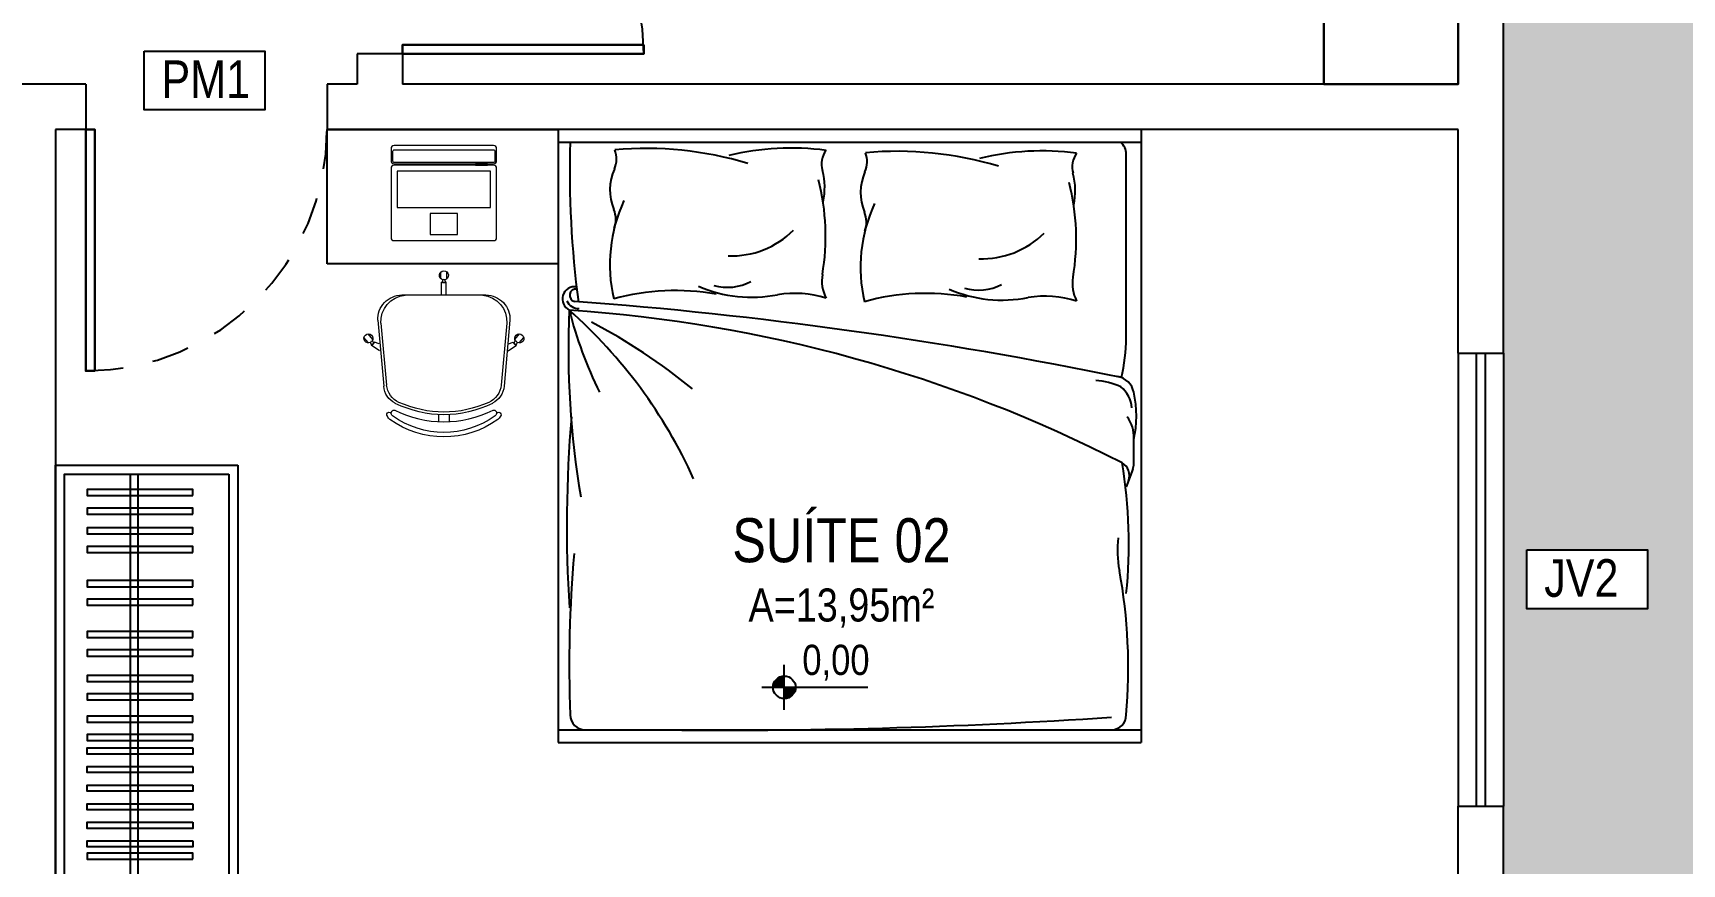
# Model space of a CAD drawing. Header units: millimetres. Extents: x 2718 to 3327, y 272 to 594.
# Drawn here: x 3074.65 to 3080.12, y 425.93 to 428.68 of the extents above; entities that cross this region are included whole.
import ezdxf
from ezdxf.enums import TextEntityAlignment as Align

# ---------------------------------------------------------------- set-up
doc = ezdxf.new("R2010")
doc.units = ezdxf.units.MM
doc.header["$MEASUREMENT"] = 0
doc.linetypes.add('HIDDEN2', pattern=[0.1875, 0.125, -0.0625])
doc.layers.get('0').update_dxf_attribs({"linetype": 'CONTINUOUS'})
doc.layers.get('DEFPOINTS').update_dxf_attribs({"linetype": 'CONTINUOUS'})
for name, color, linetype in [('003', 3, 'CONTINUOUS'), ('ARREDI_attrezzature', 175, 'CONTINUOUS'), ('COTA', 7, 'CONTINUOUS'), ('E-hatch', 8, 'CONTINUOUS'), ('E-txt-g', 3, 'CONTINUOUS'), ('LAYER1', 7, 'CONTINUOUS')]:
    doc.layers.add(name, color=color, linetype=linetype)
for name, color, linetype, lineweight in [('E-Lay-9', 9, 'CONTINUOUS', 9), ('E-Pen-C', 4, 'CONTINUOUS', 15), ('E-Pen-G', 3, 'CONTINUOUS', 30), ('E-Txt-W', 7, 'CONTINUOUS', 20)]:
    doc.layers.add(name, color=color, linetype=linetype, lineweight=lineweight)
doc.styles.add('F2', font='ARIALN.TTF')
doc.styles.add('REG60', font='romans.shx', dxfattribs={"width": 0.8, "height": 0.15})
doc.styles.add('REG80', font='romans.shx', dxfattribs={"width": 0.8, "height": 0.2})
doc.dimstyles.new('DIMENSION-1', dxfattribs={"dimtxt": 0.145, "dimasz": 0.07, "dimexe": 1, "dimexo": 0, "dimgap": 0.12, "dimtad": 1, "dimzin": 7, "dimdsep": 46, "dimtxsty": 'F2', "dimblk1": 'TRACO', "dimblk2": 'TRACO', "dimsah": 1, "dimcen": 1, "dimse1": 1, "dimse2": 1, "dimclrd": 4, "dimclre": 256, "dimclrt": 4, "dimadec": 8, "dimazin": 0, "dimtfac": 1, "dimtix": 1, "dimtmove": 2, "dimatfit": 3, "dimldrblk": 'TRACO', "dimfxl": 1, "dimtolj": 1, "dimtzin": 0, "dimarcsym": 0})

# ---------------------------------------------------------------- blocks, each defined once
blk = doc.blocks.new('TXT-AMB75')
at = {"layer": 'E-txt-g', "style": 'REG80', "width": 0.8, "flags": 8}
blk.add_attdef('TXT', text='', height=0.2, dxfattribs=at).set_placement((0.0055, 0.2964), align=Align.CENTER)
at = {"layer": 'E-Txt-W', "style": 'REG60', "width": 0.8, "flags": 8}
blk.add_attdef('TXT', text='', height=0.15, dxfattribs=at).set_placement((0.0055, 0.0271), align=Align.CENTER)
blk = doc.blocks.new('NV')
at = {"color": 4, "linetype": 'ByBlock', "ltscale": 0.5}
for p, q in [((-1.4143, -0.1421), (-1.4143, 0.1067)), ((-1.5387, -0.0177), (-0.9535, -0.0177))]:
    blk.add_line(p, q, dxfattribs=at)
at = {"color": 4, "ltscale": 2.5}
blk.add_circle((-1.4143, -0.0177), 0.0622, dxfattribs=at)
at = {"color": 4}
for points in [[(-1.4143, -0.0177), (-1.4583, 0.0263), (-1.4765, -0.0177), (-1.4717, 0.0061)], [(-1.4143, -0.0177), (-1.4143, 0.0445), (-1.4583, 0.0263), (-1.4381, 0.0398)], [(-1.4143, -0.0177), (-1.3521, -0.0177), (-1.3703, -0.0617), (-1.3568, -0.0415)], [(-1.4143, -0.0177), (-1.3703, -0.0617), (-1.4143, -0.0799), (-1.3905, -0.0752)]]:
    blk.add_solid(points, dxfattribs=at)
at = {"layer": 'E-Txt-W', "color": 4, "ltscale": 2.5, "style": 'F2'}
blk.add_attdef('COTAPISO', (-1.3058, 0.0735), '', height=0.15, dxfattribs=at)
blk = doc.blocks.new('TRACO')
at = {"layer": 'E-Pen-C'}
for p, q in [((0, 1), (0, -1)), ((-1, 0), (1, 0))]:
    blk.add_line(p, q, dxfattribs=at)
at = {"layer": 'E-Pen-G'}
blk.add_line((-0.424, -0.424), (0.424, 0.424), dxfattribs=at)
blk = doc.blocks.new('*D408')
at = {"layer": 'COTA', "color": 4, "linetype": 'Continuous', "lineweight": -2, "transparency": 16777216}
blk.add_line((3082.9785, 425.4289), (3082.9785, 428.2889), dxfattribs=at)
at = {"layer": 'DEFPOINTS', "color": 0, "linetype": 'Continuous', "transparency": 16777216}
for p in [(3079.3799, 428.3589, -1.8296), (3082.9785, 428.3589), (3079.3799, 425.3589, -1.8296)]:
    blk.add_point(p, dxfattribs=at)
at = {"layer": 'COTA', "color": 4, "linetype": 'Continuous', "lineweight": -2, "transparency": 16777216, "xscale": 0.07, "yscale": 0.07, "zscale": 0.07}
for p, rotation in [((3082.9785, 428.3589), 90), ((3082.9785, 425.3589), 270)]:
    blk.add_blockref('TRACO', p, dxfattribs=dict(at, rotation=rotation))
at = {"layer": 'COTA', "color": 4, "linetype": 'Continuous', "transparency": 16777216, "insert": (3082.7845, 426.8589), "char_height": 0.145, "attachment_point": 5, "rotation": 90, "style": 'F2'}
blk.add_mtext('\\A1;3.00', dxfattribs=at)
blk = doc.blocks.new('*D409')
at = {"layer": 'COTA', "color": 4, "linetype": 'Continuous', "lineweight": -2, "transparency": 16777216}
for p, q in [((3082.9785, 428.5789), (3082.9785, 428.6489)), ((3082.9785, 428.3589), (3082.9785, 428.5089)), ((3082.9785, 428.2889), (3082.9785, 428.2189))]:
    blk.add_line(p, q, dxfattribs=at)
at = {"layer": 'DEFPOINTS', "color": 0, "linetype": 'Continuous', "transparency": 16777216}
for p in [(3079.3799, 428.5089, -1.8296), (3082.9785, 428.5089), (3079.3799, 428.3589, -1.8296)]:
    blk.add_point(p, dxfattribs=at)
at = {"layer": 'COTA', "color": 4, "linetype": 'Continuous', "lineweight": -2, "transparency": 16777216, "xscale": 0.07, "yscale": 0.07, "zscale": 0.07}
for p, rotation in [((3082.9785, 428.5089), 270), ((3082.9785, 428.3589), 90)]:
    blk.add_blockref('TRACO', p, dxfattribs=dict(at, rotation=rotation))
at = {"layer": 'COTA', "color": 4, "linetype": 'Continuous', "transparency": 16777216, "insert": (3082.7845, 428.4339), "char_height": 0.145, "attachment_point": 5, "rotation": 90, "style": 'F2'}
blk.add_mtext('\\A1;.15', dxfattribs=at)
blk = doc.blocks.new('*D410')
at = {"layer": 'COTA', "color": 4, "linetype": 'Continuous', "lineweight": -2, "transparency": 16777216}
blk.add_line((3082.9785, 428.5789), (3082.9785, 432.7389), dxfattribs=at)
at = {"layer": 'DEFPOINTS', "color": 0, "linetype": 'Continuous', "transparency": 16777216}
for p in [(3079.3799, 432.8089, -1.8296), (3082.9785, 432.8089), (3079.3799, 428.5089, -1.8296)]:
    blk.add_point(p, dxfattribs=at)
at = {"layer": 'COTA', "color": 4, "linetype": 'Continuous', "lineweight": -2, "transparency": 16777216, "xscale": 0.07, "yscale": 0.07, "zscale": 0.07}
for p, rotation in [((3082.9785, 432.8089), 90), ((3082.9785, 428.5089), 270)]:
    blk.add_blockref('TRACO', p, dxfattribs=dict(at, rotation=rotation))
at = {"layer": 'COTA', "color": 4, "linetype": 'Continuous', "transparency": 16777216, "insert": (3082.7845, 430.6589), "char_height": 0.145, "attachment_point": 5, "rotation": 90, "style": 'F2'}
blk.add_mtext('\\A1;4.30', dxfattribs=at)
blk = doc.blocks.new('Cadeira')
at = {"layer": 'E-Lay-9', "color": 8}
for p, q in [((-0.0093, 0.0535), (-0.0093, 0.0769)), ((0.0096, 0.0535), (0.0096, 0.0769)), ((-0.1393, 0), (0.1393, 0)), ((-0.0075, 0), (-0.0075, 0.0425)), ((-0.0075, 0.0425), (-0.0056, 0.0425)), ((0.0056, 0.0425), (0.0075, 0.0425)), ((0.0075, 0), (0.0075, 0.0425)), ((-0.2192, -0.0836), (-0.1996, -0.3023)), ((-0.2087, -0.0936), (-0.1898, -0.2982)), ((0.2087, -0.0936), (0.1898, -0.2982)), ((0.2192, -0.0836), (0.1996, -0.3023)), ((-0.25, -0.1588), (-0.265, -0.1409)), ((-0.2355, -0.1467), (-0.2505, -0.1288)), ((-0.2298, -0.1563), (-0.2313, -0.1575)), ((-0.2144, -0.1618), (-0.2298, -0.1563)), ((0.2144, -0.1618), (0.2298, -0.1563)), ((0.2298, -0.1563), (0.2313, -0.1575)), ((0.2355, -0.1467), (0.2505, -0.1288)), ((0.25, -0.1588), (0.265, -0.1409)), ((-0.2398, -0.1647), (-0.2413, -0.1659)), ((-0.2133, -0.1847), (-0.2413, -0.1659)), ((0.2133, -0.1847), (0.2413, -0.1659)), ((0.2398, -0.1647), (0.2413, -0.1659)), ((-0.0175, -0.3961), (-0.0175, -0.4196)), ((0.0175, -0.3961), (0.0175, -0.4196))]:
    blk.add_line(p, q, dxfattribs=at)
blk.add_lwpolyline([(0.1631, -0.3812, -0.237888), (-0.1631, -0.3812, 0.605717), (-0.1738, -0.3953, 0.122717), (-0.17, -0.4, 0.323529), (0.17, -0.4, 0.122717), (0.1738, -0.3953, 0.605717)], format="xyb", close=True, dxfattribs=at)
for centre in [(0, 0.0466), (-0.2382, -0.1579), (0.2382, -0.1579)]:
    blk.add_circle(centre, 0.005, dxfattribs=at)
for centre, radius, start, end in [((0.0001, 0.0652), 0.015, 281.6334, 257.4537), ((-0.1393, -0.08), 0.08, 90, 182.5692), ((0, 0.0475), 0.0075, 221.8103, 318.1897), ((0.1393, -0.08), 0.08, 357.4308, 90), ((-0.1202, -0.0886), 0.0887, 95.5925, 183.2522), ((0.1202, -0.0886), 0.0887, 356.7478, 84.4075), ((-0.2502, -0.1438), 0.015, 322.5463, 298.3666), ((-0.2388, -0.1573), 0.0075, 261.8103, 358.1897), ((0.2388, -0.1573), 0.0075, 181.8103, 278.1897), ((0.2502, -0.1438), 0.015, 241.6334, 217.4537), ((-0.1299, -0.296), 0.07, 185.1212, 243.6047), ((-0.1201, -0.2918), 0.07, 185.2999, 245.7361), ((0.1201, -0.2918), 0.07, 294.2639, 354.7001), ((0.1299, -0.296), 0.07, 296.3953, 354.8788), ((0, -0.0343), 0.3622, 243.6047, 296.3953), ((0, -0.0254), 0.3622, 245.7361, 294.2639), ((-0.1819, -0.3961), 0.00782, 29.8109, 225.3255), ((-0.1625, -0.39), 0.0275, 205.1455, 233.4571), ((0, -0.1648), 0.3052, 234.1238, 305.8762), ((-0.1625, -0.39), 0.0125, 205.1455, 233.1301), ((0.1819, -0.3961), 0.00782, 314.6745, 150.1891), ((0.1625, -0.39), 0.0275, 306.5429, 334.8545)]:
    blk.add_arc(centre, radius, start, end, dxfattribs=at)
blk = doc.blocks.new('Notebook')
at = {"layer": 'E-Lay-9', "color": 8}
for p, q in [((-0.175, 0.305), (-0.175, 0.3)), ((-0.175, 0.3), (-0.175, 0.265)), ((0.165, 0.315), (-0.165, 0.315)), ((0.175, 0.3), (0.175, 0.305)), ((0.175, 0.265), (0.175, 0.3)), ((-0.165, 0.255), (0.165, 0.255))]:
    blk.add_line(p, q, dxfattribs=at)
for points in [[(-0.165, 0.26), (0.165, 0.26, 0.414214), (0.17, 0.265), (0.17, 0.295, 0.414214), (0.165, 0.3), (-0.165, 0.3, 0.414214), (-0.17, 0.295), (-0.17, 0.265, 0.414214)], [(-0.165, 0), (0.165, 0, 0.414214), (0.175, 0.01), (0.175, 0.24, 0.414214), (0.165, 0.25), (-0.165, 0.25, 0.414214), (-0.175, 0.24), (-0.175, 0.01, 0.414214)]]:
    blk.add_lwpolyline(points, format="xyb", close=True, dxfattribs=at)
for points in [[(-0.155, 0.11), (0.155, 0.11), (0.155, 0.23), (-0.155, 0.23)], [(-0.105, 0.25), (-0.145, 0.25), (-0.145, 0.255), (-0.105, 0.255)], [(0.105, 0.25), (0.145, 0.25), (0.145, 0.255), (0.105, 0.255)], [(-0.045, 0.02), (0.045, 0.02), (0.045, 0.09), (-0.045, 0.09)]]:
    blk.add_lwpolyline(points, close=True, dxfattribs=at)
for centre, start, end in [((-0.165, 0.305), 90, 180), ((0.165, 0.305), 0, 90), ((-0.165, 0.265), 180, 270), ((0.165, 0.265), 270, 360)]:
    blk.add_arc(centre, 0.01, start, end, dxfattribs=at)

msp = doc.modelspace()

# ---------------------------------------------------------------- hatches: boundary and pattern name
h = msp.add_hatch()
h.set_pattern_fill('ANSI37,_O', color=8, scale=4, angle=45)
h.set_pattern_definition([(90, (1504.2853, 394.5255), (-0.5, 1e-16), []), (180, (1504.2853, 394.5255), (-1e-16, -0.5), [])])
h.paths.add_polyline_path([(3073.6799, 423.6089), (3073.6799, 423.4589), (3074.4799, 423.4589), (3074.4799, 423.6089), (3074.4499, 423.6089), (3074.4499, 424.4083, 0.40327)])
h.paths.add_polyline_path([(3074.2654, 423.7332), (3074.2654, 423.5385), (3073.8651, 423.5385), (3073.8651, 423.7332)], flags=16)
h.paths.add_polyline_path([(3074.5799, 428.3589), (3073.3093, 428.3589), (3073.3093, 427.1589), (3072.6093, 427.1589), (3072.6093, 428.3589), (3072.3354, 428.3589), (3071.3299, 428.3589), (3071.3299, 425.9089), (3071.3299, 424.4108), (3071.0799, 424.4089), (3071.0799, 423.6089), (3071.8274, 423.6089), (3071.831, 424.2089), (3073.6799, 424.2089), (3073.6799, 423.6089, -0.40327), (3074.4499, 424.4083), (3074.4499, 424.4089), (3074.4799, 424.4089), (3074.4799, 423.6089), (3074.5799, 423.6089), (3074.5799, 424.1089), (3074.5799, 424.8089)])
h.paths.add_polyline_path([(3074.0571, 425.5091), (3074.0571, 425.5118), (3074.5799, 425.5118), (3074.5799, 424.8768), (3074.0447, 424.8768), (3074.0447, 424.8795), (3074.0158, 424.8795), (3074.0016, 424.8906), (3074.0002, 424.9027), (3073.9987, 424.9166), (3073.9975, 424.9282), (3073.9971, 424.9317), (3073.9967, 424.9356), (3073.9944, 424.9565), (3073.9944, 424.9685), (3073.9936, 424.9762), (3073.9936, 424.987), (3073.9929, 424.994), (3073.9929, 425.0052), (3073.9929, 425.0091), (3073.9929, 425.0125), (3073.9929, 425.0164), (3073.9929, 425.0199), (3073.9929, 425.0238), (3073.9929, 425.0272), (3073.9929, 425.0311), (3073.9929, 425.0346), (3073.9929, 425.0535), (3073.994, 425.064), (3073.994, 425.0756), (3073.9956, 425.0756), (3073.9952, 425.0876), (3073.9952, 425.1054), (3073.994, 425.4238), (3073.9952, 425.4345), (3073.9963, 425.4461), (3073.9963, 425.4499), (3073.9975, 425.4604), (3073.9981, 425.4658), (3073.999, 425.4755), (3074.0002, 425.4859), (3074.0016, 425.498), (3074.0158, 425.5091)], flags=16)
h.paths.add_polyline_path([(3074.0447, 425.0756), (3074.0447, 425.059), (3074.0346, 425.0257), (3074.0284, 424.9917), (3074.0257, 424.9569), (3074.0269, 424.9224), (3074.0273, 424.9201), (3074.0281, 424.9174), (3074.0296, 424.9151), (3074.0315, 424.9132), (3074.0335, 424.9116), (3074.0358, 424.9105), (3074.0385, 424.9097), (3074.0408, 424.9097), (3074.0427, 424.9097), (3074.0431, 424.9097), (3074.0431, 424.9093), (3074.0435, 424.9093), (3074.0439, 424.9089), (3074.0443, 424.9089), (3074.0443, 424.9085), (3074.045, 424.9078), (3074.0285, 424.9125), (3074.0269, 424.9224), (3074.0257, 424.9569), (3074.0284, 424.9917), (3074.0346, 425.0257), (3074.0497, 425.0756)], flags=0)
h.paths.add_polyline_path([(3072.6789, 425.9911, -1), (3072.6043, 425.9911, -1)], flags=16)
h.paths.add_polyline_path([(3073.5153, 427.2632), (3073.5064, 427.275, 0.062017), (3073.5494, 427.3104), (3073.2508, 427.287, -0.437265), (3073.2293, 427.307), (3073.2293, 427.6237, -0.437265), (3073.2508, 427.6436), (3073.5494, 427.6203, 0.062017), (3073.5064, 427.6556), (3073.5153, 427.6674, -0.547586)], flags=16)
h.paths.add_polyline_path([(3073.2453, 427.3026), (3073.2453, 427.628), (3073.5641, 427.6031, -0.053349), (3073.5893, 427.5623, -0.226217), (3073.5893, 427.3684, -0.053349), (3073.5641, 427.3276)], flags=0)
h.paths.add_polyline_path([(3073.5153, 427.8232), (3073.5064, 427.835, 0.062017), (3073.5494, 427.8704), (3073.2508, 427.847, -0.437265), (3073.2293, 427.867), (3073.2293, 428.1837, -0.437265), (3073.2508, 428.2036), (3073.5494, 428.1803, 0.062017), (3073.5064, 428.2156), (3073.5153, 428.2274, -0.547586)], flags=16)
h.paths.add_polyline_path([(3072.6677, 427.287), (3072.3691, 427.3104, 0.062017), (3072.4121, 427.275), (3072.4032, 427.2632, -0.547586), (3072.4032, 427.6674), (3072.4121, 427.6556, 0.062017), (3072.3691, 427.6203), (3072.6677, 427.6436, -0.437265), (3072.6893, 427.6237), (3072.6893, 427.307, -0.437265)], flags=17)
h.paths.add_polyline_path([(3073.2453, 427.8626), (3073.2453, 428.188), (3073.5641, 428.1631, -0.053349), (3073.5893, 428.1223, -0.226217), (3073.5893, 427.9284, -0.053349), (3073.5641, 427.8876)], flags=0)
h.paths.add_polyline_path([(3072.3544, 427.3276, -0.053349), (3072.3293, 427.3684, -0.226217), (3072.3293, 427.5623, -0.053349), (3072.3544, 427.6031), (3072.6733, 427.628), (3072.6733, 427.3026)], flags=16)
h.paths.add_polyline_path([(3072.6677, 427.847), (3072.3691, 427.8704, 0.062017), (3072.4121, 427.835), (3072.4032, 427.8232, -0.547586), (3072.4032, 428.2274), (3072.4121, 428.2156, 0.062017), (3072.3691, 428.1803), (3072.6677, 428.2036, -0.437265), (3072.6893, 428.1837), (3072.6893, 427.867, -0.437265)], flags=17)
h.paths.add_polyline_path([(3072.3544, 427.8876, -0.053349), (3072.3293, 427.9284, -0.226217), (3072.3293, 428.1223, -0.053349), (3072.3544, 428.1631), (3072.6733, 428.188), (3072.6733, 427.8626)], flags=16)
h.paths.add_polyline_path([(3071.7799, 424.295), (3071.7799, 423.645), (3071.0799, 423.645), (3071.0799, 424.295), (3071.1232, 424.295), (3071.1232, 424.315), (3071.163, 424.315), (3071.163, 424.295), (3071.2301, 424.295), (3071.2301, 424.315), (3071.27, 424.315), (3071.27, 424.295), (3071.3565, 424.295), (3071.3565, 424.315), (3071.3964, 424.315), (3071.3964, 424.295), (3071.4635, 424.295), (3071.4635, 424.315), (3071.5033, 424.315), (3071.5033, 424.295), (3071.5898, 424.295), (3071.5898, 424.315), (3071.6297, 424.315), (3071.6297, 424.295), (3071.6968, 424.295), (3071.6968, 424.315), (3071.7367, 424.315), (3071.7367, 424.295)])
h.paths.add_polyline_path([(3073.8909, 423.5439), (3074.248, 423.5439), (3074.248, 423.7347), (3073.8909, 423.7347)], flags=24)
h.paths.add_polyline_path([(3071.6898, 426.3085), (3073.9721, 426.3085), (3073.9721, 426.6393), (3071.6898, 426.6393)], flags=24)
h.paths.add_polyline_path([(3072.4899, 426.1546), (3073.172, 426.1546), (3073.172, 426.3517), (3072.4899, 426.3517)], flags=24)
h.paths.add_polyline_path([(3072.6713, 425.9822), (3072.9544, 425.9822), (3072.9544, 426.1625), (3072.6713, 426.1625)], flags=24)
h.paths.add_polyline_path([(3074.499, 425.6645), (3074.8024, 425.6645), (3074.8024, 425.9664), (3074.499, 425.9664)], flags=9)
h.paths.add_polyline_path([(3072.7571, 425.6645), (3073.153, 425.6645), (3073.153, 425.9664), (3072.7571, 425.9664)], flags=24)
at = {"layer": 'E-hatch'}
h = msp.add_hatch(dxfattribs=at)
h.set_pattern_fill('GRASS', color=8, scale=0.2, style=0)
h.set_pattern_definition([(90, (1504.28528, 394.5255), (-0.141421356, 0.141421356), [0.0375, -0.245342713]), (45, (1504.28528, 394.5255), (-0.141421356, 0.141421356), [0.0375, -0.1625]), (135, (1504.28528, 394.5255), (-0.141421356, -0.141421356), [0.0375, -0.1625])])
h.paths.add_polyline_path([(3077.0799, 423.4589), (3079.5299, 423.4589), (3079.5299, 435.6089), (3082.3799, 435.6089), (3082.3799, 422.1089), (3077.0799, 422.1089)])
h.paths.add_polyline_path([(3079.6167, 424.4892), (3080.017, 424.4892), (3080.017, 424.2945), (3079.6167, 424.2945)], flags=16)
h.paths.add_polyline_path([(3079.6079, 426.9659), (3080.0082, 426.9659), (3080.0082, 426.7712), (3079.6079, 426.7712)], flags=16)
h.paths.add_polyline_path([(3080.8918, 427.8785), (3080.8918, 427.9158), (3080.8776, 427.913), (3080.8654, 427.9049)], flags=24)
h.paths.add_polyline_path([(3080.8918, 427.8785), (3080.8654, 427.9049), (3080.8574, 427.8928), (3080.8545, 427.8785)], flags=24)
h.paths.add_polyline_path([(3080.8918, 427.8785), (3080.9292, 427.8785), (3080.9263, 427.8642), (3080.9182, 427.8521)], flags=24)
h.paths.add_polyline_path([(3080.8918, 427.8785), (3080.9182, 427.8521), (3080.9061, 427.844), (3080.8918, 427.8412)], flags=24)
edge = h.paths.add_edge_path(flags=16)
edge.add_line((3080.8918, 427.8038), (3080.8918, 427.9531))
edge = h.paths.add_edge_path(flags=16)
edge.add_arc((3080.8918, 427.8785), 0.0373, 0, 360)
edge = h.paths.add_edge_path(flags=16)
edge.add_line((3080.8172, 427.8785), (3081.1683, 427.8785))
h.paths.add_polyline_path([(3080.9215, 427.8696), (3081.2427, 427.8696), (3081.2427, 428.0499), (3080.9215, 428.0499)], flags=24)
h.paths.add_polyline_path([(3080.6794, 428.2416), (3081.483, 428.2416), (3081.483, 428.4812), (3080.6794, 428.4812)], flags=24)
h.paths.add_polyline_path([(3080.7401, 428.042), (3081.4223, 428.042), (3081.4223, 428.2391), (3080.7401, 428.2391)], flags=24)
h.paths.add_polyline_path([(3079.6079, 430.6838), (3080.0082, 430.6838), (3080.0082, 430.4891), (3079.6079, 430.4891)], flags=16)
h.paths.add_polyline_path([(3080.8328, 425.6645), (3081.2286, 425.6645), (3081.2286, 425.9664), (3080.8328, 425.9664)], flags=24)
h.paths.add_polyline_path([(3080.9623, 427.6973), (3081.4587, 427.6973), (3081.4587, 427.8605), (3080.9623, 427.8605)], flags=24)

# ---------------------------------------------------------------- linework, layer by layer
at = {"color": 8}
for points in [[(3078.9351, 429.6319), (3079.3799, 429.6319), (3079.3799, 428.5089), (3078.9351, 428.5089)], [(3075.6299, 427.9141), (3075.6299, 428.3589), (3076.3964, 428.3589), (3076.3964, 427.9141)], [(3075.3338, 427.2471), (3075.3338, 425.3969), (3074.7299, 425.3969), (3074.7299, 427.2471)], [(3075.3038, 427.2171), (3075.3038, 425.4269), (3074.7599, 425.4269), (3074.7599, 427.2171)]]:
    msp.add_lwpolyline(points, close=True, dxfattribs=at)
at = {"color": 6}
for points, elevation in [([(3075.0234, 428.6184), (3075.4237, 428.6184), (3075.4237, 428.4237), (3075.0234, 428.4237)], 3.6592), ([(3079.6079, 426.9659), (3080.0082, 426.9659), (3080.0082, 426.7712), (3079.6079, 426.7712)], 1.8296)]:
    msp.add_lwpolyline(points, close=True, dxfattribs=dict(at, elevation=elevation))
at = {"color": 8, "linetype": 'HIDDEN2'}
for centre, start, end in [((3075.8799, 428.6089, -0.8927), 0, 90), ((3074.8299, 428.3589), 270, 0)]:
    msp.add_arc(centre, 0.8, start, end, dxfattribs=at)
at = {"layer": '003', "color": 8, "ltscale": 0.5}
for p, q in [((3074.9772, 427.2171), (3074.9772, 425.4269)), ((3075.0022, 427.2171), (3075.0022, 425.4269))]:
    msp.add_line(p, q, dxfattribs=at)
for points in [[(3075.1845, 427.1459), (3075.1845, 427.1659), (3074.8345, 427.1659), (3074.8345, 427.1459)], [(3075.1845, 427.0843), (3075.1845, 427.1043), (3074.8345, 427.1043), (3074.8345, 427.0843)], [(3075.1845, 427.0193), (3075.1845, 427.0393), (3074.8345, 427.0393), (3074.8345, 427.0193)], [(3075.1845, 426.9577), (3075.1845, 426.9777), (3074.8345, 426.9777), (3074.8345, 426.9577)], [(3075.1845, 426.844), (3075.1845, 426.864), (3074.8345, 426.864), (3074.8345, 426.844)], [(3075.1845, 426.7824), (3075.1845, 426.8024), (3074.8345, 426.8024), (3074.8345, 426.7824)], [(3075.1845, 426.676), (3075.1845, 426.696), (3074.8345, 426.696), (3074.8345, 426.676)], [(3075.1845, 426.6144), (3075.1845, 426.6344), (3074.8345, 426.6344), (3074.8345, 426.6144)], [(3075.1845, 426.5302), (3075.1845, 426.5502), (3074.8345, 426.5502), (3074.8345, 426.5302)], [(3075.1845, 426.4687), (3075.1845, 426.4887), (3074.8345, 426.4887), (3074.8345, 426.4687)], [(3075.1845, 426.3956), (3075.1845, 426.4156), (3074.8345, 426.4156), (3074.8345, 426.3956)], [(3075.1845, 426.334), (3075.1845, 426.354), (3074.8345, 426.354), (3074.8345, 426.334)], [(3075.1845, 426.3097), (3075.1845, 426.2897), (3074.8345, 426.2897), (3074.8345, 426.3097)], [(3075.1845, 426.2481), (3075.1845, 426.2281), (3074.8345, 426.2281), (3074.8345, 426.2481)], [(3075.1845, 426.1865), (3075.1845, 426.1665), (3074.8345, 426.1665), (3074.8345, 426.1865)], [(3075.1845, 426.125), (3075.1845, 426.105), (3074.8345, 426.105), (3074.8345, 426.125)], [(3075.1845, 426.0634), (3075.1845, 426.0434), (3074.8345, 426.0434), (3074.8345, 426.0634)], [(3075.1845, 426.0018), (3075.1845, 425.9818), (3074.8345, 425.9818), (3074.8345, 426.0018)], [(3075.1845, 425.9408), (3075.1845, 425.9608), (3074.8345, 425.9608), (3074.8345, 425.9408)]]:
    msp.add_lwpolyline(points, close=True, dxfattribs=at)
at = {"layer": 'ARREDI_attrezzature', "color": 8}
for p, q in [((3078.9351, 429.6319), (3078.9351, 428.5089)), ((3079.3799, 428.5089), (3079.3799, 429.6319)), ((3078.9351, 428.5089), (3079.3799, 428.5089)), ((3078.3292, 428.3589), (3076.3964, 428.3589)), ((3076.3964, 428.3589), (3076.3964, 426.3274)), ((3078.3292, 428.3589), (3078.3292, 426.3274)), ((3076.3964, 428.3164), (3078.3292, 428.3164)), ((3078.2797, 427.6685), (3078.2797, 428.2769)), ((3078.3044, 427.2508), (3078.3044, 427.3477)), ((3078.3014, 427.2337), (3078.2797, 427.1749)), ((3076.3964, 426.3699), (3078.3292, 426.3699)), ((3076.3964, 426.3274), (3078.3292, 426.3274))]:
    msp.add_line(p, q, dxfattribs=at)
for centre, radius, start, end in [((3079.751, 428.2221), 3.3165, 178.3703, 187.5322), ((3078.2303, 428.2769), 0.0494, 360, 53.1301), ((3076.5082, 428.2609), 0.0814, 335.7877, 21.7124), ((3076.6891, 427.1335), 1.1623, 73.2017, 95.199), ((3077.169, 427.4139), 0.8832, 82.5099, 103.5732), ((3077.3483, 428.2436), 0.0789, 144.3788, 195.1988), ((3077.339, 428.2515), 0.0814, 335.7877, 21.7124), ((3077.5199, 427.1241), 1.1623, 73.2017, 95.199), ((3077.9999, 427.4045), 0.8832, 82.5099, 103.5732), ((3078.1792, 428.2342), 0.0789, 144.3788, 195.1988), ((3076.7347, 428.1591), 0.167, 155.7877, 202.8808), ((3077.0615, 428.1657), 0.2183, 347.312, 15.1988), ((3077.5656, 428.1496), 0.167, 155.7877, 202.8808), ((3077.8923, 428.1563), 0.2183, 347.312, 15.1988), ((3076.5245, 428.0053), 0.7583, 350.3711, 14.26), ((3077.3554, 427.9959), 0.7583, 350.3711, 14.26), ((3077.0717, 427.9111), 0.5042, 155.118, 192.9862), ((3076.5026, 428.0611), 0.0848, 339.0161, 22.8808), ((3077.9026, 427.9016), 0.5042, 155.118, 192.9862), ((3077.3335, 428.0517), 0.0848, 339.0161, 22.8808), ((3076.9707, 428.2309), 0.291, 267.8295, 315.0098), ((3077.8016, 428.2215), 0.291, 267.8295, 315.0098), ((3077.3973, 427.8573), 0.1269, 170.3711, 206.9649), ((3078.2281, 427.8478), 0.1269, 170.3711, 206.9649), ((3076.451, 427.797), 0.0409, 81.6091, 243.9382), ((3076.4547, 427.8095), 0.0206, 81.2915, 258.1256), ((3076.784, 427.0608), 0.7645, 79.7638, 105.4497), ((3077.0375, 428.2489), 0.446, 246.6878, 281.1217), ((3076.9578, 428.0027), 0.1667, 254.1407, 297.6985), ((3077.1798, 427.4714), 0.3445, 72.3598, 99.3926), ((3077.6149, 427.0514), 0.7645, 79.7638, 105.4497), ((3077.8684, 428.2395), 0.446, 246.6878, 281.1217), ((3077.7886, 427.9932), 0.1667, 254.1407, 297.6985), ((3076.4629, 427.8068), 0.0409, 202.6052, 274.4989), ((3079.3925, 427.6307), 2.9624, 177.4941, 189.5094), ((3075.3289, 426.5143), 1.6648, 24.3833, 48.4532), ((3076.1188, 423.0481), 4.7226, 62.96, 86.1857), ((3077.765, 428.097), 1.3739, 194.1894, 206.3096), ((3075.393, 413.5618), 14.2667, 78.39087, 85.74912), ((3078.0106, 427.462), 0.3445, 72.3598, 99.3926), ((3075.5325, 425.8812), 2.0816, 51.0376, 62.0856), ((3077.6519, 427.6769), 0.6279, 347.089, 359.2313), ((3078.2373, 427.4728), 0.0692, 12.8827, 78.3869), ((3078.1639, 427.2957), 0.232, 65.0339, 86.464), ((3078.1982, 427.4287), 0.1001, 4.6849, 50.5984), ((3077.9623, 427.4099), 0.3512, 346.9286, 12.8827), ((3080.6472, 427.0453), 4.2225, 175.0858, 183.6808), ((3078.1981, 427.3414), 0.1065, 356.6017, 37.7302), ((3076.6625, 426.986), 1.6256, 354.178, 9.5071), ((3078.2407, 427.2119), 0.0494, 339.7541, 59.4872), ((3078.255, 427.2508), 0.0494, 339.7541, 360), ((3078.255, 427.2508), 0.0494, 339.7541, 360), ((3078.5799, 426.9628), 0.3296, 172.4747, 191.3425), ((3080.6236, 426.5835), 4.1909, 174.9224, 182.2455), ((3076.488, 426.5734), 1.7983, 355.0835, 10.399), ((3076.4853, 426.4193), 0.0494, 180, 270), ((3076.9418, 445.654), 19.2855, 269.31344, 273.83118), ((3078.2303, 426.4193), 0.0494, 270, 360)]:
    msp.add_arc(centre, radius, start, end, dxfattribs=at)
at = {"layer": 'COTA', "color": 5, "linetype": 'Continuous'}
for p, q in [((3079.3799, 428.5089), (3079.3799, 429.8352)), ((3079.5299, 427.6173), (3079.5299, 429.8352)), ((3079.5299, 427.6173, 1.8296), (3079.5299, 429.8352, 1.8296)), ((3075.8799, 428.6089), (3075.7299, 428.6089)), ((3075.7299, 428.6089), (3075.7299, 428.5089)), ((3075.8799, 428.6089), (3075.8799, 428.5089)), ((3074.8299, 428.5089), (3072.3354, 428.5089)), ((3074.8299, 428.5089), (3074.8299, 428.3589)), ((3075.6299, 428.5089), (3075.6299, 428.3589)), ((3075.7299, 428.5089), (3075.6299, 428.5089)), ((3079.3799, 428.5089), (3075.8799, 428.5089)), ((3074.7299, 428.3589), (3074.7299, 425.3589)), ((3074.8299, 428.3589), (3074.7299, 428.3589)), ((3079.3799, 428.3589), (3075.6299, 428.3589)), ((3079.3799, 427.6173), (3079.3799, 428.3589)), ((3079.3799, 427.6173), (3079.5299, 427.6173)), ((3079.3799, 425.3589), (3079.3799, 426.1173)), ((3079.3799, 426.1173), (3079.5299, 426.1173)), ((3079.5299, 423.4589), (3079.5299, 426.1173)), ((3079.5299, 423.4589, 1.8296), (3079.5299, 426.1173, 1.8296))]:
    msp.add_line(p, q, dxfattribs=at)
at = {"layer": 'COTA', "color": 8, "linetype": 'Continuous'}
for p, q in [((3079.3799, 427.6173), (3079.3799, 426.1173)), ((3079.5299, 427.6173), (3079.5299, 426.1173))]:
    msp.add_line(p, q, dxfattribs=at)
at = {"layer": 'COTA', "color": 7, "linetype": 'Continuous'}
for p, q in [((3079.4399, 427.6173), (3079.4399, 426.1173)), ((3079.4699, 427.6173), (3079.4699, 426.1173))]:
    msp.add_line(p, q, dxfattribs=at)
at = {"layer": 'E-Pen-G', "color": 7}
msp.add_lwpolyline([(3075.8799, 428.6089), (3076.6799, 428.6089), (3076.6799, 428.6389), (3075.8799, 428.6389)], close=True, dxfattribs=at)
at = {"layer": 'E-Pen-G', "color": 7, "elevation": 0.8927}
msp.add_lwpolyline([(3074.8299, 428.3589), (3074.8299, 427.5589), (3074.8599, 427.5589), (3074.8599, 428.3589)], close=True, dxfattribs=at)

# ---------------------------------------------------------------- block references
at = {"color": 8}
msp.add_blockref('Notebook', (3076.0171, 427.9904, 3.2859), dxfattribs=at)
ref = msp.add_blockref('TXT-AMB75', (3077.3313, 426.7089, 1.8296), dxfattribs=dict(xscale=0.7290000000000001, yscale=0.7290000000000001, zscale=0.7290000000000001))
ref.add_attrib('TXT', 'SUÍTE 02', dxfattribs={"layer": 'E-txt-g', "color": 2, "height": 0.1458, "style": 'F2'}).set_placement((3077.3353, 426.925, 1.8296), align=Align.CENTER)
ref.add_attrib('TXT', 'A=13,95m²', dxfattribs={"layer": 'E-Txt-W', "height": 0.10935, "style": 'F2'}).set_placement((3077.3353, 426.7287, 1.8296), align=Align.CENTER)
ref = msp.add_blockref('NV', (3077.9945, 426.5213, 1.8296), dxfattribs=dict(xscale=0.6, yscale=0.6, zscale=0.6))
ref.add_attrib('COTAPISO', '0,00', (3077.2056, 426.5516, 1.8296), dxfattribs={"layer": 'E-Txt-W', "color": 4, "ltscale": 2.5, "height": 0.1, "style": 'F2'})
at = {"layer": 'E-Lay-9', "color": 8, "xscale": -1}
msp.add_blockref('Cadeira', (3076.0172, 427.8102, 3.2859), dxfattribs=at)

# ---------------------------------------------------------------- texts
at = {"layer": 'LAYER1', "color": 6, "linetype": 'Continuous', "style": 'F2'}
for s, p in [('PM1', (3075.0809, 428.5876, 3.6592)), ('JV2', (3079.6654, 426.9351, 1.8296))]:
    msp.add_text(s, height=0.1246, dxfattribs=at).set_placement(p, align=Align.TOP_LEFT)

# ---------------------------------------------------------------- dimensions: what is measured, and where the dimension line sits
at = {"layer": 'COTA', "color": 7, "linetype": 'Continuous'}
for base, p1, p2, picture, middle in [((3082.9785, 432.8089, 1.8296), (3079.3799, 428.5089), (3079.3799, 432.8089), '*D410', (3082.7845, 430.6589, 1.8296)), ((3082.9785, 428.5089, 1.8296), (3079.3799, 428.3589), (3079.3799, 428.5089), '*D409', (3082.7845, 428.4339, 1.8296)), ((3082.9785, 428.3589, 1.8296), (3079.3799, 425.3589), (3079.3799, 428.3589), '*D408', (3082.7845, 426.8589, 1.8296))]:
    dim = msp.add_linear_dim(base=base, p1=p1, p2=p2, angle=90, dimstyle='DIMENSION-1', override={"dimfxl": 0.06}, dxfattribs=at)
    dim.commit()
    dim.dimension.update_dxf_attribs({"geometry": picture, "text_midpoint": middle})

doc.saveas('drawing.dxf')
